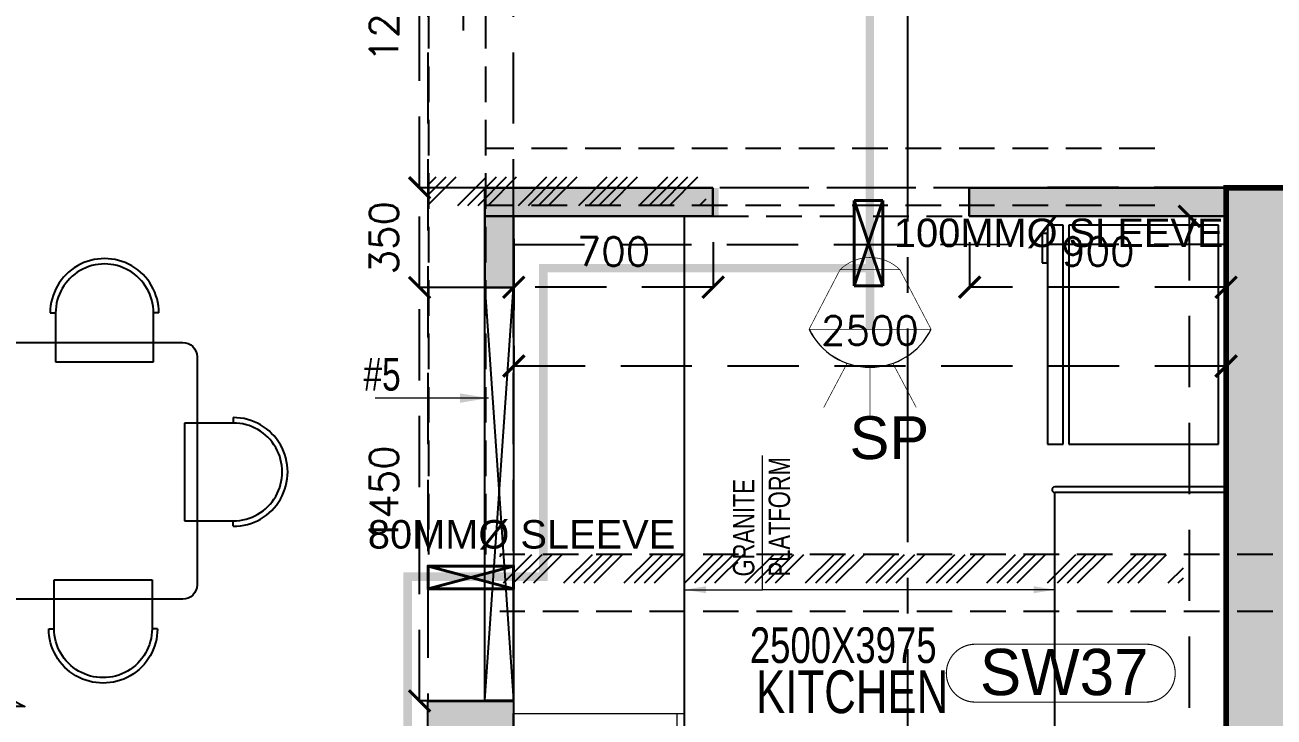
# Model space of a CAD drawing. Header units: millimetres. Extents: x 1135099 to 1230264, y -5736945 to -5695799.
# Drawn here: x 1192466 to 1196851, y -5717231 to -5714802 of the extents above; entities that cross this region are included whole.
import ezdxf

# ---------------------------------------------------------------- set-up
doc = ezdxf.new("R2010")
doc.units = ezdxf.units.MM
doc.header["$LTSCALE"] = 1000
doc.header["$MEASUREMENT"] = 0
for name, pattern in [('$0$( Hidden )', [0.375, 0.25, -0.125]), ('3BHK-A$0$AUDIT_D_120904163729-0', [0]), ('3BHK-A$0$HIDDEN', [0.375, 0.25, -0.125]), ('AUDIT_D_120904163729-0', [0]), ('T8(T9 IS SIMILAR) - DIMENSION & TEXTING$0$( Hidden )', [0.375, 0.25, -0.125]), ('T8(T9 IS SIMILAR) - DIMENSION & TEXTING$0$1', [0]), ('T8(T9 IS SIMILAR) - DIMENSION & TEXTING$0$CENTER2', [1.125, 0.75, -0.125, 0.125, -0.125]), ('T8(T9 IS SIMILAR) - DIMENSION & TEXTING$0$HIDDEN', [0.375, 0.25, -0.125]), ('T8(T9 IS SIMILAR) - DIMENSION & TEXTING$1$AUDIT_D_120904163729-0', [0]), ('T8(T9 IS SIMILAR)$0$$0$HIDDEN', [0.375, 0.25, -0.125]), ('T8_REFUGE COLUMNS$0$CENTER2', [1.125, 0.75, -0.125, 0.125, -0.125])]:
    doc.linetypes.add(name, pattern=pattern)
doc.layers.get('0').update_dxf_attribs({"linetype": 'AUDIT_D_120904163729-0'})
for name, color, linetype in [('$0$a-beam 2', 50, 'Continuous'), ('3BHK-A$0$$0$a-KIT FIX', 251, 'Continuous'), ('3BHK-A$0$a-furniture', 8, 'Continuous'), ('3BHK-A$0$A-HATCH -160', 251, '3BHK-A$0$AUDIT_D_120904163729-0'), ('3BHK-A$0$A-INDOOR UNIT', 30, 'Continuous'), ('3BHK-A$0$A_win no.', 170, 'Continuous'), ('3BHK-A$0$CUT-OUT', 49, 'Continuous'), ('T8(T9 IS SIMILAR) - DIMENSION & TEXTING$0$A-DIMENSIONS', 2, 'T8(T9 IS SIMILAR) - DIMENSION & TEXTING$0$HIDDEN'), ('T8(T9 IS SIMILAR) - DIMENSION & TEXTING$0$A-FIRE FIGHTING', 7, 'T8(T9 IS SIMILAR) - DIMENSION & TEXTING$1$AUDIT_D_120904163729-0'), ('T8(T9 IS SIMILAR)$0$S-BEAM', 20, 'T8(T9 IS SIMILAR)$0$$0$HIDDEN'), ('T8_REFUGE COLUMNS$0$A-CENTERLINE', 193, 'T8_REFUGE COLUMNS$0$CENTER2'), ('T8_REFUGE COLUMNS$1$A-RCC COLS', 3, 'Continuous'), ('T8_TYPICAL COLUMNS$0$A-RCC COLS', 3, 'Continuous')]:
    doc.layers.add(name, color=color, linetype=linetype)
for name, color, linetype, lineweight in [('3BHK-A$0$$1$a-TOI-fixtures', 251, 'Continuous', 0), ('3BHK-A$0$$1$A-WALL- 160', 6, 'Continuous', 30), ('T8(T9 IS SIMILAR) - DIMENSION & TEXTING$0$U-IPD-WS-FIRE', 1, 'Continuous', 40), ('T8(T9 IS SIMILAR) - DIMENSION & TEXTING$0$U-IPD-WS-SP', 1, 'Continuous', 5), ('T8(T9 IS SIMILAR) - DIMENSION & TEXTING$0$U-IPD-WS-TEXT', 7, 'Continuous', 0), ('T8(T9 IS SIMILAR) - DIMENSION & TEXTING$1$a-Text', 4, 'Continuous', 0), ('T8(T9 IS SIMILAR) - DIMENSION & TEXTING$1$a-TEXT -R SIZE', 4, 'Continuous', 0), ('T8(T9 IS SIMILAR) - DIMENSION & TEXTING$1$R0-18-10-2014-T1-1st Podium Floor Plan$0$Text', 2, 'Continuous', 0), ('T8(T9 IS SIMILAR)$0$D&W', 8, 'Continuous', 25), ('T8_REFUGE COLUMNS$0$A-COLUMN NO size reduce', 81, 'Continuous', 25)]:
    doc.layers.add(name, color=color, linetype=linetype, lineweight=lineweight)
doc.layers.add('A-RERA CARPET AREA', color=30, linetype='Continuous', plot=False)
for name, color, linetype, lineweight, true_color in [('T8(T9 IS SIMILAR) - DIMENSION & TEXTING$0$U-IPD-SP-SLEV-100', 7, 'T8(T9 IS SIMILAR) - DIMENSION & TEXTING$0$CENTER2', 40, 0xdc3709), ('T8(T9 IS SIMILAR) - DIMENSION & TEXTING$0$U-IPD-SP-SLEV-80', 7, 'T8(T9 IS SIMILAR) - DIMENSION & TEXTING$0$1', 40, 0x10d54b), ('T8_REFUGE COLUMNS$1$COL-HATCH', 7, 'Continuous', 25, 0xa3a3a3)]:
    doc.layers.add(name, color=color, linetype=linetype, lineweight=lineweight, true_color=true_color)
doc.styles.add('T8(T9 IS SIMILAR) - DIMENSION & TEXTING$0$arial', font='sanss___.ttf')
doc.styles.add('T8(T9 IS SIMILAR) - DIMENSION & TEXTING$0$Romans 1', font='romans.shx', dxfattribs={"height": 100})
doc.styles.add('T8(T9 IS SIMILAR) - DIMENSION & TEXTING$1$ARIAL ARROW', font='swisscl.ttf')
doc.styles.add('T8(T9 IS SIMILAR) - DIMENSION & TEXTING$1$Tahoma', font='tahoma.ttf')
doc.styles.add('T8_REFUGE COLUMNS$0$STANDARD', font='GOTHIC.TTF')
doc.dimstyles.new('T8(T9 IS SIMILAR) - DIMENSION & TEXTING$0$ALPINE S', dxfattribs={"dimscale": 0, "dimtxt": 100, "dimasz": 75, "dimexe": 0, "dimexo": 0, "dimgap": 75, "dimtad": 1, "dimdec": 0, "dimzin": 0, "dimdsep": 46, "dimtxsty": 'T8(T9 IS SIMILAR) - DIMENSION & TEXTING$0$Romans 1', "dimblk": 'T8(T9 IS SIMILAR) - DIMENSION & TEXTING$0$_ArchTick', "dimcen": 0.09, "dimclrd": 256, "dimclre": 256, "dimclrt": 7, "dimadec": 0, "dimazin": 0, "dimtfac": 1, "dimtdec": 0, "dimtofl": 0, "dimtmove": 1, "dimatfit": 0, "dimldrblk": 'T8(T9 IS SIMILAR) - DIMENSION & TEXTING$0$_Open90', "dimfxl": 1, "dimtolj": 1, "dimtzin": 0, "dimarcsym": 0})
doc.dimstyles.new('T8(T9 IS SIMILAR) - DIMENSION & TEXTING$1$SAMATA STD', dxfattribs={"dimtxt": 100, "dimasz": 50, "dimexe": 50, "dimexo": 50, "dimgap": 10, "dimtad": 0, "dimdec": 0, "dimrnd": 5, "dimzin": 0, "dimdsep": 46, "dimtxsty": 'T8(T9 IS SIMILAR) - DIMENSION & TEXTING$1$Tahoma', "dimblk": 'T8(T9 IS SIMILAR) - DIMENSION & TEXTING$1$_Origin2', "dimcen": -50, "dimdle": 50, "dimclrd": 7, "dimclre": 7, "dimclrt": 7, "dimadec": 0, "dimazin": 0, "dimtfac": 1, "dimtdec": 0, "dimtmove": 1, "dimatfit": 3, "dimfxl": 150, "dimtfill": 1, "dimtolj": 1, "dimtzin": 0, "dimlwd": -1, "dimlwe": -1, "dimarcsym": 0})

# ---------------------------------------------------------------- blocks, each defined once
blk = doc.blocks.new('$0$A$C76D3746F')
at = {"layer": '$0$a-beam 2', "color": 8, "linetype": '$0$( Hidden )', "ltscale": 0.5}
for p, q in [((-9249.8, -3049.7, -0.1), (-9249.8, -6074.8, -0.1)), ((-9049.8, -3049.7, -0.1), (-9049.8, -6074.8, -0.1)), ((-11599.7, -4649.7, -0.1), (-9249.8, -4649.7, -0.2)), ((-11599.7, -4849.7, -0.1), (-9249.8, -4849.7, -0.2)), ((-14076.2, -6074.8, -0.1), (-9299.9, -6074.8)), ((-14076.2, -6274.8, -0.1), (-9299.9, -6274.8))]:
    blk.add_line(p, q, dxfattribs=at)
blk = doc.blocks.new('T8(T9 IS SIMILAR) - DIMENSION & TEXTING$0$_ArchTick')
at = {"color": 0, "linetype": 'ByBlock', "const_width": 0.15}
blk.add_lwpolyline([(-0.5, -0.5), (0.5, 0.5)], dxfattribs=at)
blk = doc.blocks.new('*D396')
at = {"layer": 'T8(T9 IS SIMILAR) - DIMENSION & TEXTING$0$A-DIMENSIONS', "linetype": 'T8(T9 IS SIMILAR) - DIMENSION & TEXTING$0$HIDDEN', "lineweight": -2, "transparency": 16777216}
for p, q in [((1195782.1, -5715564.3), (1195782.1, -5715722.6)), ((1196682.3, -5715564.3), (1196682.3, -5715722.6))]:
    blk.add_line(p, q, dxfattribs=at)
at = {"layer": 'T8(T9 IS SIMILAR) - DIMENSION & TEXTING$0$A-DIMENSIONS', "lineweight": -2, "transparency": 16777216}
blk.add_line((1196682.3, -5715722.6), (1195782.1, -5715722.6), dxfattribs=at)
at = {"layer": 'T8(T9 IS SIMILAR) - DIMENSION & TEXTING$0$A-DIMENSIONS', "linetype": 'ByBlock', "lineweight": -2, "transparency": 16777216, "xscale": 75, "yscale": 75, "zscale": 75, "rotation": 180}
blk.add_blockref('T8(T9 IS SIMILAR) - DIMENSION & TEXTING$0$_ArchTick', (1195782.1, -5715722.6), dxfattribs=at)
at = {"layer": 'T8(T9 IS SIMILAR) - DIMENSION & TEXTING$0$A-DIMENSIONS', "linetype": 'ByBlock', "lineweight": -2, "transparency": 16777216, "xscale": 75, "yscale": 75, "zscale": 75}
blk.add_blockref('T8(T9 IS SIMILAR) - DIMENSION & TEXTING$0$_ArchTick', (1196682.3, -5715722.6), dxfattribs=at)
at = {"layer": 'T8(T9 IS SIMILAR) - DIMENSION & TEXTING$0$A-DIMENSIONS', "color": 7, "linetype": 'ByBlock', "transparency": 16777216, "insert": (1196232.2, -5715597.6), "char_height": 100, "attachment_point": 5, "style": 'T8(T9 IS SIMILAR) - DIMENSION & TEXTING$0$Romans 1'}
blk.add_mtext('\\A1;900', dxfattribs=at)
blk = doc.blocks.new('T8(T9 IS SIMILAR) - DIMENSION & TEXTING$0$_Open90')
at = {"color": 0, "linetype": 'ByBlock', "lineweight": -2}
for p, q in [((0, 0), (-1, 0)), ((-0.5, 0.5), (0, 0)), ((0, 0), (-0.5, -0.5))]:
    blk.add_line(p, q, dxfattribs=at)
blk = doc.blocks.new('*D397')
at = {"layer": 'T8(T9 IS SIMILAR) - DIMENSION & TEXTING$0$A-DIMENSIONS', "linetype": 'T8(T9 IS SIMILAR) - DIMENSION & TEXTING$0$HIDDEN', "lineweight": -2, "transparency": 16777216}
for p, q in [((1194182.2, -5715564.4), (1194182.2, -5715722.6)), ((1194882.1, -5715564.5), (1194882.1, -5715722.6))]:
    blk.add_line(p, q, dxfattribs=at)
at = {"layer": 'T8(T9 IS SIMILAR) - DIMENSION & TEXTING$0$A-DIMENSIONS', "lineweight": -2, "transparency": 16777216}
blk.add_line((1194882.1, -5715722.6), (1194182.2, -5715722.6), dxfattribs=at)
at = {"layer": 'T8(T9 IS SIMILAR) - DIMENSION & TEXTING$0$A-DIMENSIONS', "linetype": 'ByBlock', "lineweight": -2, "transparency": 16777216, "xscale": 75, "yscale": 75, "zscale": 75, "rotation": 180}
blk.add_blockref('T8(T9 IS SIMILAR) - DIMENSION & TEXTING$0$_ArchTick', (1194182.2, -5715722.6), dxfattribs=at)
at = {"layer": 'T8(T9 IS SIMILAR) - DIMENSION & TEXTING$0$A-DIMENSIONS', "linetype": 'ByBlock', "lineweight": -2, "transparency": 16777216, "xscale": 75, "yscale": 75, "zscale": 75}
blk.add_blockref('T8(T9 IS SIMILAR) - DIMENSION & TEXTING$0$_ArchTick', (1194882.1, -5715722.6), dxfattribs=at)
at = {"layer": 'T8(T9 IS SIMILAR) - DIMENSION & TEXTING$0$A-DIMENSIONS', "color": 7, "linetype": 'ByBlock', "transparency": 16777216, "insert": (1194532.1, -5715597.6), "char_height": 100, "attachment_point": 5, "style": 'T8(T9 IS SIMILAR) - DIMENSION & TEXTING$0$Romans 1'}
blk.add_mtext('\\A1;700', dxfattribs=at)
blk = doc.blocks.new('*D398')
at = {"layer": 'T8(T9 IS SIMILAR) - DIMENSION & TEXTING$0$A-DIMENSIONS', "linetype": 'T8(T9 IS SIMILAR) - DIMENSION & TEXTING$0$HIDDEN', "lineweight": -2, "transparency": 16777216}
for p, q in [((1196331.5, -5715473.9), (1196553.4, -5715473.9)), ((1196332.4, -5719448.6), (1196553.4, -5719448.6))]:
    blk.add_line(p, q, dxfattribs=at)
at = {"layer": 'T8(T9 IS SIMILAR) - DIMENSION & TEXTING$0$A-DIMENSIONS', "lineweight": -2, "transparency": 16777216}
blk.add_line((1196553.4, -5719448.6), (1196553.4, -5715473.9), dxfattribs=at)
at = {"layer": 'T8(T9 IS SIMILAR) - DIMENSION & TEXTING$0$A-DIMENSIONS', "linetype": 'ByBlock', "lineweight": -2, "transparency": 16777216, "xscale": 75, "yscale": 75, "zscale": 75}
for p, rotation in [((1196553.4, -5715473.9), 90), ((1196553.4, -5719448.6), 270)]:
    blk.add_blockref('T8(T9 IS SIMILAR) - DIMENSION & TEXTING$0$_ArchTick', p, dxfattribs=dict(at, rotation=rotation))
at = {"layer": 'T8(T9 IS SIMILAR) - DIMENSION & TEXTING$0$A-DIMENSIONS', "color": 7, "linetype": 'ByBlock', "transparency": 16777216, "insert": (1196428.4, -5717461.2), "char_height": 100, "attachment_point": 5, "rotation": 90, "style": 'T8(T9 IS SIMILAR) - DIMENSION & TEXTING$0$Romans 1'}
blk.add_mtext('\\A1;3975', dxfattribs=at)
blk = doc.blocks.new('*D365')
at = {"layer": 'T8(T9 IS SIMILAR) - DIMENSION & TEXTING$0$A-DIMENSIONS', "linetype": 'T8(T9 IS SIMILAR) - DIMENSION & TEXTING$0$HIDDEN', "lineweight": -2, "transparency": 16777216}
for p, q in [((1194182.2, -5715553), (1194182.2, -5715999.4)), ((1196682.3, -5715552.9), (1196682.3, -5715999.4))]:
    blk.add_line(p, q, dxfattribs=at)
at = {"layer": 'T8(T9 IS SIMILAR) - DIMENSION & TEXTING$0$A-DIMENSIONS', "lineweight": -2, "transparency": 16777216}
blk.add_line((1196682.3, -5715999.4), (1194182.2, -5715999.4), dxfattribs=at)
at = {"layer": 'T8(T9 IS SIMILAR) - DIMENSION & TEXTING$0$A-DIMENSIONS', "linetype": 'ByBlock', "lineweight": -2, "transparency": 16777216, "xscale": 75, "yscale": 75, "zscale": 75, "rotation": 180}
blk.add_blockref('T8(T9 IS SIMILAR) - DIMENSION & TEXTING$0$_ArchTick', (1194182.2, -5715999.4), dxfattribs=at)
at = {"layer": 'T8(T9 IS SIMILAR) - DIMENSION & TEXTING$0$A-DIMENSIONS', "linetype": 'ByBlock', "lineweight": -2, "transparency": 16777216, "xscale": 75, "yscale": 75, "zscale": 75}
blk.add_blockref('T8(T9 IS SIMILAR) - DIMENSION & TEXTING$0$_ArchTick', (1196682.3, -5715999.4), dxfattribs=at)
at = {"layer": 'T8(T9 IS SIMILAR) - DIMENSION & TEXTING$0$A-DIMENSIONS', "color": 7, "linetype": 'ByBlock', "transparency": 16777216, "insert": (1195432.2, -5715874.4), "char_height": 100, "attachment_point": 5, "style": 'T8(T9 IS SIMILAR) - DIMENSION & TEXTING$0$Romans 1'}
blk.add_mtext('\\A1;2500', dxfattribs=at)
blk = doc.blocks.new('T8(T9 IS SIMILAR) - DIMENSION & TEXTING$0$SIDE SPRINKLER')
at = {"layer": 'T8(T9 IS SIMILAR) - DIMENSION & TEXTING$0$U-IPD-WS-SP', "const_width": 3, "elevation": 0}
for points in [[(-6847.2, -87791.6), (-7102.7, -87925.5)], [(-6700.4, -87955.9), (-6510.2, -87854.9)], [(-6683.5, -88053.8), (-6456.1, -88053.8)], [(-6847.2, -88315.9), (-7102.7, -88183.1)], [(-6700.2, -88152.7), (-6509.9, -88253.3)]]:
    blk.add_lwpolyline(points, dxfattribs=at)
for points in [[(-6847.2, -87791.6, 0.000405), (-6846.7, -88316.2, 0.623274), (-6846.7, -87792.3, 0.617961)], [(-7102.7, -87925.2, 0.001274), (-7102.7, -88183.1, -0.409371), (-7102.7, -87925.2, -0.617961)]]:
    blk.add_lwpolyline(points, format="xyb", dxfattribs=at)
at = {"layer": 'T8(T9 IS SIMILAR) - DIMENSION & TEXTING$0$U-IPD-WS-SP'}
for centre, start, end in [((-6975.2, -88053.8), 296.0387, 63.9613), ((-6975.2, -88053.8), 0, 63.9613), ((-6975.2, -88054.2), 296.1316, 0.0929)]:
    blk.add_arc(centre, 291.8, start, end, dxfattribs=at)
blk = doc.blocks.new('T8(T9 IS SIMILAR) - DIMENSION & TEXTING$0$A$C7A147FD6')
at = {"layer": 'T8(T9 IS SIMILAR) - DIMENSION & TEXTING$0$U-IPD-SP-SLEV-100', "ltscale": 0.5, "elevation": -0.2}
blk.add_lwpolyline([(-11975, -44.3), (-11975, -344.3), (-12075, -344.3), (-12075, -44.3), (-11975, -44.3), (-12075, -344.3), (-11975, -344.3), (-12075, -44.3)], dxfattribs=at)
at = {"layer": 'T8(T9 IS SIMILAR) - DIMENSION & TEXTING$0$U-IPD-SP-SLEV-80', "elevation": -0.6}
blk.add_lwpolyline([(-13571, -1327.5), (-13271, -1327.5), (-13271, -1407.5), (-13571, -1407.5), (-13571, -1327.5), (-13271, -1407.5), (-13271, -1327.5), (-13571, -1407.5)], dxfattribs=at)
at = {"layer": 'T8(T9 IS SIMILAR) - DIMENSION & TEXTING$0$U-IPD-WS-FIRE', "linetype": 'T8(T9 IS SIMILAR) - DIMENSION & TEXTING$0$( Hidden )', "ltscale": 2, "const_width": 30}
for points, elevation in [([(-17826.3, 3709.8), (-17560.7, 3709.8), (-17560.7, -2129), (-13642.6, -2129), (-13642.6, -1588.7), (-13642.6, -1364.4), (-13166.5, -1364.4), (-13166.5, -281.8), (-12020.3, -281.8), (-12020.3, 1112.5), (-6794.4, 1112.5)], -1.3), ([(-12019.9, -287.2), (-12019.7, -496)], -0.2)]:
    blk.add_lwpolyline(points, dxfattribs=dict(at, elevation=elevation))
at = {"layer": 'T8(T9 IS SIMILAR) - DIMENSION & TEXTING$0$U-IPD-WS-FIRE', "xscale": 0.8162240268536692, "yscale": 0.8162240268536692, "zscale": 0.8162240268536692, "rotation": 269.9999999999999}
blk.add_blockref('T8(T9 IS SIMILAR) - DIMENSION & TEXTING$0$SIDE SPRINKLER', (59852, -6084.8, -0.2), dxfattribs=at)
at = {"layer": 'T8(T9 IS SIMILAR) - DIMENSION & TEXTING$0$U-IPD-WS-TEXT', "attachment_point": 1, "rotation": 359.9999, "style": 'T8(T9 IS SIMILAR) - DIMENSION & TEXTING$0$arial'}
for s, width, insert, char_height in [('100MM%%C SLEEVE', 1876.047, (-11935.9, -107.9, -1.2), 100), ('SP', 0.382, (-12091.6, -801.7, -0.6), 150), ('80MM%%C SLEEVE', 1876.047, (-13782.4, -1165.8, -1.7), 100)]:
    blk.add_mtext_dynamic_manual_height_columns(s, width=width, gutter_width=0.75, heights=[0], dxfattribs=dict(at, insert=insert, char_height=char_height))
blk = doc.blocks.new('*D284')
at = {"layer": 'T8(T9 IS SIMILAR) - DIMENSION & TEXTING$0$A-DIMENSIONS', "linetype": 'T8(T9 IS SIMILAR) - DIMENSION & TEXTING$0$HIDDEN', "lineweight": -2, "transparency": 16777216}
for p, q in [((1194082.3, -5715724), (1193851.5, -5715724)), ((1194082.3, -5717174.5), (1193851.5, -5717174.5))]:
    blk.add_line(p, q, dxfattribs=at)
at = {"layer": 'T8(T9 IS SIMILAR) - DIMENSION & TEXTING$0$A-DIMENSIONS', "lineweight": -2, "transparency": 16777216}
blk.add_line((1193851.5, -5717174.5), (1193851.5, -5715724), dxfattribs=at)
at = {"layer": 'T8(T9 IS SIMILAR) - DIMENSION & TEXTING$0$A-DIMENSIONS', "linetype": 'ByBlock', "lineweight": -2, "transparency": 16777216, "xscale": 75, "yscale": 75, "zscale": 75}
for p, rotation in [((1193851.5, -5715724), 90), ((1193851.5, -5717174.5), 270)]:
    blk.add_blockref('T8(T9 IS SIMILAR) - DIMENSION & TEXTING$0$_ArchTick', p, dxfattribs=dict(at, rotation=rotation))
at = {"layer": 'T8(T9 IS SIMILAR) - DIMENSION & TEXTING$0$A-DIMENSIONS', "color": 7, "linetype": 'ByBlock', "transparency": 16777216, "insert": (1193726.5, -5716449.2), "char_height": 100, "attachment_point": 5, "rotation": 90, "style": 'T8(T9 IS SIMILAR) - DIMENSION & TEXTING$0$Romans 1'}
blk.add_mtext('\\A1;1450', dxfattribs=at)
blk = doc.blocks.new('*D285')
at = {"layer": 'T8(T9 IS SIMILAR) - DIMENSION & TEXTING$0$A-DIMENSIONS', "linetype": 'T8(T9 IS SIMILAR) - DIMENSION & TEXTING$0$HIDDEN', "lineweight": -2, "transparency": 16777216}
for p, q in [((1194082.3, -5715374), (1193851.5, -5715374)), ((1194082.3, -5715724), (1193851.5, -5715724))]:
    blk.add_line(p, q, dxfattribs=at)
at = {"layer": 'T8(T9 IS SIMILAR) - DIMENSION & TEXTING$0$A-DIMENSIONS', "lineweight": -2, "transparency": 16777216}
blk.add_line((1193851.5, -5715724), (1193851.5, -5715374), dxfattribs=at)
at = {"layer": 'T8(T9 IS SIMILAR) - DIMENSION & TEXTING$0$A-DIMENSIONS', "linetype": 'ByBlock', "lineweight": -2, "transparency": 16777216, "xscale": 75, "yscale": 75, "zscale": 75}
for p, rotation in [((1193851.5, -5715374), 90), ((1193851.5, -5715724), 270)]:
    blk.add_blockref('T8(T9 IS SIMILAR) - DIMENSION & TEXTING$0$_ArchTick', p, dxfattribs=dict(at, rotation=rotation))
at = {"layer": 'T8(T9 IS SIMILAR) - DIMENSION & TEXTING$0$A-DIMENSIONS', "color": 7, "linetype": 'ByBlock', "transparency": 16777216, "insert": (1193726.5, -5715549), "char_height": 100, "attachment_point": 5, "rotation": 90, "style": 'T8(T9 IS SIMILAR) - DIMENSION & TEXTING$0$Romans 1'}
blk.add_mtext('\\A1;350', dxfattribs=at)
blk = doc.blocks.new('*D286')
at = {"layer": 'T8(T9 IS SIMILAR) - DIMENSION & TEXTING$0$A-DIMENSIONS', "linetype": 'T8(T9 IS SIMILAR) - DIMENSION & TEXTING$0$HIDDEN', "lineweight": -2, "transparency": 16777216}
for p, q in [((1194082.3, -5714149.9), (1193851.5, -5714149.9)), ((1194082.3, -5715374), (1193851.5, -5715374))]:
    blk.add_line(p, q, dxfattribs=at)
at = {"layer": 'T8(T9 IS SIMILAR) - DIMENSION & TEXTING$0$A-DIMENSIONS', "lineweight": -2, "transparency": 16777216}
blk.add_line((1193851.5, -5715374), (1193851.5, -5714149.9), dxfattribs=at)
at = {"layer": 'T8(T9 IS SIMILAR) - DIMENSION & TEXTING$0$A-DIMENSIONS', "linetype": 'ByBlock', "lineweight": -2, "transparency": 16777216, "xscale": 75, "yscale": 75, "zscale": 75}
for p, rotation in [((1193851.5, -5714149.9), 90), ((1193851.5, -5715374), 270)]:
    blk.add_blockref('T8(T9 IS SIMILAR) - DIMENSION & TEXTING$0$_ArchTick', p, dxfattribs=dict(at, rotation=rotation))
at = {"layer": 'T8(T9 IS SIMILAR) - DIMENSION & TEXTING$0$A-DIMENSIONS', "color": 7, "linetype": 'ByBlock', "transparency": 16777216, "insert": (1193726.5, -5714761.9), "char_height": 100, "attachment_point": 5, "rotation": 90, "style": 'T8(T9 IS SIMILAR) - DIMENSION & TEXTING$0$Romans 1'}
blk.add_mtext('\\A1;1224', dxfattribs=at)
blk = doc.blocks.new('T8(T9 IS SIMILAR) - DIMENSION & TEXTING$1$_Origin2')
at = {"color": 0, "linetype": 'ByBlock', "lineweight": -2}
blk.add_line((-0.5, 0), (-1, 0), dxfattribs=at)
for radius in [0.5, 0.25]:
    blk.add_circle((0, 0), radius, dxfattribs=at)
blk = doc.blocks.new('T8_REFUGE COLUMNS')
at = {"layer": 'T8_REFUGE COLUMNS$1$COL-HATCH', "linetype": 'ByBlock'}
h = blk.add_hatch(color=256, dxfattribs=at)
h.dxf.hatch_style = 1
h.paths.add_polyline_path([(1196682.1, -5715374.9), (1196932.1, -5715374.9), (1196932.1, -5719609.9), (1196682.1, -5719609.9)])
h = blk.add_hatch(color=256, dxfattribs=at)
h.dxf.hatch_style = 1
h.paths.add_polyline_path([(1194182.1, -5719609.9), (1193882.1, -5719609.9), (1193882.1, -5717174.9), (1194182.1, -5717174.9)])
at = {"layer": 'T8_REFUGE COLUMNS$0$A-CENTERLINE'}
for p, q in [((1195567.1, -5727867.6), (1195567.1, -5698299.6)), ((1194007.1, -5714822.3), (1194007.1, -5698573.6))]:
    blk.add_line(p, q, dxfattribs=at)
at = {"layer": 'T8_REFUGE COLUMNS$0$A-COLUMN NO size reduce', "linetype": 'ByBlock', "const_width": 3.9}
blk.add_lwpolyline([(1195803.4, -5717178.8, -1), (1195803.4, -5716975.6), (1196403.6, -5716975.6, -1), (1196403.6, -5717178.8)], format="xyb", close=True, dxfattribs=at)
at = {"layer": 'T8_REFUGE COLUMNS$1$A-RCC COLS', "linetype": 'ByBlock'}
for points in [[(1196682.1, -5715374.9), (1196932.1, -5715374.9), (1196932.1, -5719609.9), (1196682.1, -5719609.9)], [(1194182.1, -5719609.9), (1193882.1, -5719609.9), (1193882.1, -5717174.9), (1194182.1, -5717174.9)]]:
    blk.add_lwpolyline(points, close=True, dxfattribs=at)
at = {"layer": 'T8_REFUGE COLUMNS$0$A-COLUMN NO size reduce', "linetype": 'ByBlock', "insert": (1195819.6, -5716991.9), "char_height": 162.5, "attachment_point": 1, "style": 'T8_REFUGE COLUMNS$0$STANDARD'}
blk.add_mtext_dynamic_manual_height_columns('SW37', width=444.685, gutter_width=500, heights=[0], dxfattribs=at)
blk = doc.blocks.new('T8_TYPICAL COLUMNS')
at = {"layer": 'T8_TYPICAL COLUMNS$0$A-RCC COLS', "linetype": 'ByBlock'}
blk.add_blockref('T8_REFUGE COLUMNS', (0, 0), dxfattribs=at)
blk = doc.blocks.new('3BHK-A$0$$0$RANGE-flat-1')
at = {"layer": '3BHK-A$0$$1$a-TOI-fixtures'}
for p, q in [((-575, -600), (-575, 0)), ((-600, -100), (-625, -100)), ((-625, -100), (-625, -175)), ((-450, -150), (-502.8, -97.2)), ((-400, -150), (-347.2, -97.2)), ((-175, -150), (-227.8, -97.2)), ((-125, -150), (-72.2, -97.2)), ((-625, -175), (-600, -175)), ((-450, -200), (-502.8, -252.8)), ((-400, -200), (-347.2, -252.8)), ((-175, -200), (-227.8, -252.8)), ((-125, -200), (-72.2, -252.8)), ((-450, -400), (-502.8, -347.2)), ((-400, -400), (-347.2, -347.2)), ((-175, -400), (-227.8, -347.2)), ((-125, -400), (-72.2, -347.2)), ((-625, -425), (-600, -425)), ((-625, -500), (-625, -425)), ((-450, -450), (-502.8, -502.8)), ((-400, -450), (-347.2, -502.8)), ((-175, -450), (-227.8, -502.8)), ((-125, -450), (-72.2, -502.8)), ((-600, -500), (-625, -500))]:
    blk.add_line(p, q, dxfattribs=at)
blk.add_lwpolyline([(-600, -600), (0, -600), (0, 0), (-600, 0)], close=True, dxfattribs=at)
for centre, radius in [((-425, -175), 90), ((-150, -175), 90), ((-425, -175), 55), ((-150, -175), 55), ((-425, -425), 90), ((-150, -425), 90), ((-425, -425), 55), ((-150, -425), 55)]:
    blk.add_circle(centre, radius, dxfattribs=at)
blk = doc.blocks.new('3BHK-A$0$A$C50024E40')
for p, q in [((0, 0), (0, -225)), ((450, 0), (0, 0)), ((450, -225), (450, 0)), ((-25, -225), (0, -225)), ((475, -225), (450, -225))]:
    blk.add_line(p, q)
for major_axis in [(-176.8, 176.8), (-159.1, 159.1)]:
    blk.add_ellipse((225, -225), major_axis=major_axis, ratio=1, start_param=0.785398, end_param=3.926991)
blk = doc.blocks.new('3BHK-A$0$1.5tr')
at = {"layer": '3BHK-A$0$A-INDOOR UNIT'}
h = blk.add_hatch(dxfattribs=at)
h.set_pattern_fill('ANSI31', color=3, scale=100, style=0)
h.paths.add_polyline_path([(222.8, 485), (251, 485), (251, -485), (222.8, -485)])
for points in [[(300, 450), (300, -450, -0.414214), (250, -500), (0, -500), (0, 500), (250, 500, -0.414214)], [(285, 450), (285, -450, -0.414214), (250, -485), (15, -485), (15, 485), (250, 485, -0.414214)]]:
    blk.add_lwpolyline(points, format="xyb", close=True, dxfattribs=at)
at = {"layer": '3BHK-A$0$A-INDOOR UNIT', "color": 3}
blk.add_lwpolyline([(222.8, 485), (251, 485), (251, -485), (222.8, -485)], close=True, dxfattribs=at)
at = {"layer": '3BHK-A$0$A-INDOOR UNIT', "color": 0, "ltscale": 300}
for points in [[(350.5, 273.3), (379.7, 273.3), (379.7, 214.8), (428.5, 312.3), (379.7, 409.8), (379.7, 351.3), (350.5, 351.3)], [(350.5, -39), (429.7, -39), (429.7, -97.5), (478.5, 0), (429.7, 97.5), (429.7, 39), (350.5, 39)], [(350.5, -358.3), (379.7, -358.3), (379.7, -416.8), (428.5, -319.3), (379.7, -221.8), (379.7, -280.3), (350.5, -280.3)]]:
    blk.add_lwpolyline(points, close=True, dxfattribs=at)
blk = doc.blocks.new('3BHK-A')
at = {"layer": '3BHK-A$0$A-HATCH -160', "linetype": 'ByBlock'}
h = blk.add_hatch(dxfattribs=at)
h.set_pattern_fill('ZIGZAG', color=256, scale=250)
h.set_pattern_definition([(9e-15, (1e-08, 0), (31.25, 31.25), [31.25, -31.25]), (90, (31.25, 0), (-31.25, 31.25), [31.25, -31.25])])
h.paths.add_polyline_path([(1185182.8, -5714749.5), (1186532.7, -5714749.5), (1186532.7, -5714149.5), (1186632.7, -5714149.5), (1186632.7, -5714749.5), (1188712.7, -5714749.5), (1188712.7, -5714049.5), (1189032.5, -5714049.5), (1189032.5, -5714149.5), (1188812.7, -5714149.5), (1188812.7, -5715449.5), (1189032.5, -5715449.5), (1189032.5, -5715549.5), (1188712.7, -5715549.5), (1188712.7, -5714849.5), (1186632.7, -5714849.5), (1186632.7, -5715664.5), (1186532.7, -5715664.5), (1186532.7, -5714849.5), (1185182.8, -5714849.5)])
h.paths.add_polyline_path([(1185182.8, -5713249.5), (1185782.7, -5713249.5), (1185782.7, -5713149.5), (1185182.8, -5713149.5)])
h.paths.add_polyline_path([(1186532.7, -5710699.5), (1186632.7, -5710699.5), (1186632.7, -5713249.5), (1186532.7, -5713249.5)])
h.paths.add_polyline_path([(1186532.7, -5717399.5), (1186632.7, -5717399.5), (1186632.7, -5716414.5), (1186532.7, -5716414.5)])
h.paths.add_polyline_path([(1194902.2, -5715375), (1194082.3, -5715375), (1194082.3, -5715475), (1194902.2, -5715475)])
h.paths.add_polyline_path([(1195782.2, -5715375), (1196682.2, -5715375), (1196682.2, -5715475), (1195782.2, -5715475)])
h.paths.add_polyline_path([(1194132.5, -5714149.9), (1196532.4, -5714149.9), (1196532.4, -5714049.9), (1194132.5, -5714049.9)])
h.paths.add_polyline_path([(1197432.4, -5711800.2), (1197532.4, -5711800.2), (1197532.4, -5714149.9), (1197432.4, -5714149.9)])
h.paths.add_polyline_path([(1198282.4, -5714149.9), (1198958.7, -5714149.9), (1198958.7, -5714049.9), (1198282.4, -5714049.9)])
h.paths.add_polyline_path([(1196871.9, -5720208.6), (1196082.2, -5720209.7), (1196082.3, -5720109.7), (1196082.2, -5720109.7), (1196182.2, -5720109.7), (1196871.9, -5720108.6)])
h.paths.add_polyline_path([(1193397.2, -5709939.9), (1193882.3, -5709939.6), (1193882.3, -5710040.1), (1193397.3, -5710040.1)])
h.paths.add_polyline_path([(1186632.7, -5708554.7), (1187192.3, -5708554.8), (1187192.3, -5708654.7), (1186632.7, -5708654.7)])
h.paths.add_polyline_path([(1194182.3, -5715724), (1194082.3, -5715724), (1194082.3, -5715474), (1194182.3, -5715474)])
at = {"layer": '3BHK-A$0$$0$a-KIT FIX', "color": 1}
for p, q in [((1194782.3, -5719448.6, 0), (1194782.3, -5715474, 0)), ((1196682.3, -5716423.9, 0), (1196082.2, -5716423.9, 0)), ((1196082.3, -5718598.7, 0), (1196082.2, -5716442.9, 0)), ((1196682.3, -5716442.9, 0), (1196082.2, -5716442.9, 0))]:
    blk.add_line(p, q, dxfattribs=at)
at = {"layer": '3BHK-A$0$$0$a-KIT FIX'}
for p, q in [((1196057.4, -5715534.1, 0), (1196037.7, -5715534.1, 0)), ((1196037.7, -5715534.1, 0), (1196037.7, -5715637.5, 0)), ((1196057.4, -5715505.4, 0), (1196057.4, -5716273.9, 0)), ((1196112.4, -5715505.4, 0), (1196057.4, -5715505.4, 0)), ((1196057.4, -5715637.5, 0), (1196057.4, -5715534.1, 0)), ((1196112.4, -5716273.9, 0), (1196112.4, -5715505.4, 0)), ((1196656.8, -5715505.4, 0), (1196132.3, -5715505.4, 0)), ((1196132.3, -5715505.4, 0), (1196132.3, -5716273.9, 0)), ((1196656.8, -5716273.9, 0), (1196656.8, -5715505.4, 0)), ((1196037.7, -5715637.5, 0), (1196057.4, -5715637.5, 0)), ((1196057.4, -5716273.9, 0), (1196112.4, -5716273.9, 0)), ((1196132.3, -5716273.9, 0), (1196656.8, -5716273.9, 0))]:
    blk.add_line(p, q, dxfattribs=at)
at = {"layer": '3BHK-A$0$$0$a-KIT FIX', "color": 1}
blk.add_arc((1196082.2, -5716433.4, 0), 9.5, 90, 270, dxfattribs=at)
at = {"layer": '3BHK-A$0$$1$A-WALL- 160', "linetype": 'ByBlock'}
for p, q in [((1194882.2, -5715374, 0), (1194082.3, -5715374, 0)), ((1194082.3, -5715474, 0), (1194082.3, -5715374, 0)), ((1194882.2, -5715474, 0), (1194882.2, -5715374, 0)), ((1195782.2, -5715474, 0), (1195782.2, -5715374, 0)), ((1195782.2, -5715374, 0), (1196682.2, -5715374, 0)), ((1194882.2, -5715474, 0), (1194082.3, -5715474, 0)), ((1195782.2, -5715474, 0), (1196682.2, -5715474, 0))]:
    blk.add_line(p, q, dxfattribs=at)
at = {"layer": '3BHK-A$0$$1$A-WALL- 160', "linetype": 'ByBlock', "elevation": 0}
blk.add_lwpolyline([(1194182.3, -5715724), (1194082.3, -5715724), (1194082.3, -5715474), (1194182.3, -5715474)], close=True, dxfattribs=at)
at = {"layer": '3BHK-A$0$a-furniture', "elevation": 0}
blk.add_lwpolyline([(1193021.7, -5716817.7), (1191310.7, -5716817.7, -0.414214), (1191260.7, -5716767.7), (1191260.7, -5715966.8, -0.414214), (1191310.7, -5715916.7), (1193021.7, -5715916.7, -0.414214), (1193071.7, -5715966.7), (1193071.7, -5716767.7, -0.414214)], format="xyb", close=True, dxfattribs=at)
at = {"layer": '3BHK-A$0$A_win no.', "linetype": 'ByBlock', "elevation": 0}
for points in [[(1194082.3, -5715724), (1194182.3, -5715724), (1194182.3, -5717173.5), (1194082.3, -5717173.5)], [(1194082.3, -5717173.5), (1194182.3, -5715724), (1194082.3, -5715724), (1194182.3, -5717173.5)]]:
    blk.add_lwpolyline(points, close=True, dxfattribs=at)
at = {"layer": '3BHK-A$0$CUT-OUT', "linetype": '3BHK-A$0$HIDDEN', "ltscale": 0.5, "elevation": 0}
blk.add_lwpolyline([(1195782.2, -5715474), (1195782.2, -5715374), (1194882.2, -5715374), (1194882.2, -5715474)], close=True, dxfattribs=at)
at = {"layer": '3BHK-A$0$$0$a-KIT FIX', "extrusion": (0, 0, -1), "zscale": -0.9999999999999998}
blk.add_blockref('3BHK-A$0$$0$RANGE-flat-1', (-1194181.9, -5717218.8, 0), dxfattribs=at)
at = {"layer": '3BHK-A$0$a-furniture', "zscale": 1000}
for p, xscale, yscale, rotation in [((1192918.8, -5715984.8, 0), 0.7630874951939101, 0.7630874951939101, 180.0015029646968), ((1193027.4, -5716542.8, 0), 0.7630874945639742, 0.7630874945639742, 90.0014895715883)]:
    blk.add_blockref('3BHK-A$0$A$C50024E40', p, dxfattribs=dict(at, xscale=xscale, yscale=yscale, rotation=rotation))
at = {"layer": '3BHK-A$0$a-furniture', "extrusion": (0, 0, -1), "xscale": 0.7630874951939101, "yscale": 0.7630874951939101, "zscale": -1000, "rotation": 359.9984970353032}
blk.add_blockref('3BHK-A$0$A$C50024E40', (-1192913.7, -5716749.6, 0), dxfattribs=at)
at = {"layer": '3BHK-A$0$A-INDOOR UNIT', "xscale": -1, "rotation": 270}
blk.add_blockref('3BHK-A$0$1.5tr', (1192057.7, -5717573.4, 0.1), dxfattribs=at)
blk = doc.blocks.new('T8(T9 IS SIMILAR)')
at = {"layer": 'T8(T9 IS SIMILAR)$0$S-BEAM'}
for p, q in [((1193881.8, -5714148.8, -0.2), (1193881.7, -5717173.5, -0.2)), ((1194181.8, -5714148.8, -0.2), (1194181.9, -5717173.7, -0.2)), ((1196681.8, -5715373.5, -0.2), (1194181.9, -5715373.7, -0.2)), ((1196681.8, -5715573.5, -0.2), (1194181.9, -5715573.7, -0.2))]:
    blk.add_line(p, q, dxfattribs=at)
at = {"layer": 'T8(T9 IS SIMILAR)$0$D&W', "linetype": 'ByBlock'}
for name in ['T8_TYPICAL COLUMNS', '3BHK-A']:
    blk.add_blockref(name, (0, 0), dxfattribs=at)
blk = doc.blocks.new('T8(T9 IS SIMILAR) - DIMENSION & TEXTING')
at = {"layer": 'T8(T9 IS SIMILAR) - DIMENSION & TEXTING$0$A-FIRE FIGHTING', "linetype": 'ByBlock'}
blk.add_blockref('T8(T9 IS SIMILAR) - DIMENSION & TEXTING$0$A$C7A147FD6', (1207452.3, -5715374), dxfattribs=at)
at = {"layer": 'T8(T9 IS SIMILAR) - DIMENSION & TEXTING$1$a-Text', "style": 'T8(T9 IS SIMILAR) - DIMENSION & TEXTING$1$ARIAL ARROW'}
blk.add_text('KITCHEN', height=150, dxfattribs=at).set_placement((1195032.6, -5717217.3))
at = {"layer": 'T8(T9 IS SIMILAR) - DIMENSION & TEXTING$1$a-TEXT -R SIZE', "color": 2, "style": 'T8(T9 IS SIMILAR) - DIMENSION & TEXTING$1$ARIAL ARROW'}
blk.add_text('2500X3975', height=125, dxfattribs=at).set_placement((1195010.7, -5717041.3))
at = {"layer": 'T8(T9 IS SIMILAR) - DIMENSION & TEXTING$1$R0-18-10-2014-T1-1st Podium Floor Plan$0$Text', "insert": (1193654.3, -5715970.7, -0.4), "char_height": 114.75, "width": 683.818, "attachment_point": 1, "style": 'T8(T9 IS SIMILAR) - DIMENSION & TEXTING$1$ARIAL ARROW'}
blk.add_mtext('#5 ', dxfattribs=at)
at = {"layer": 'T8(T9 IS SIMILAR) - DIMENSION & TEXTING$1$R0-18-10-2014-T1-1st Podium Floor Plan$0$Text', "insert": (1195152.7, -5716737.6, 0.6), "char_height": 75, "width": 587.053, "attachment_point": 7, "rotation": 90, "style": 'T8(T9 IS SIMILAR) - DIMENSION & TEXTING$1$ARIAL ARROW'}
blk.add_mtext('GRANITE PLATFORM', dxfattribs=at)
at = {"layer": 'T8(T9 IS SIMILAR) - DIMENSION & TEXTING$0$A-DIMENSIONS', "linetype": 'ByBlock'}
for base, p1, p2, angle, picture, middle in [((1193851.5, -5714149.9), (1194082.3, -5715374), (1194082.3, -5714149.9), 90, '*D286', (1193726.5, -5714761.9)), ((1196553.4, -5715473.9), (1196332.4, -5719448.6), (1196331.5, -5715473.9), 270, '*D398', (1196428.4, -5717461.2)), ((1194182.2, -5715722.6), (1194882.1, -5715564.5, 0.5), (1194182.2, -5715564.4, 0.5), 180, '*D397', (1194532.1, -5715597.6)), ((1195782.1, -5715722.6), (1196682.3, -5715564.3, 0.6), (1195782.1, -5715564.3, 0.5), 180, '*D396', (1196232.2, -5715597.6)), ((1194182.2, -5715999.4), (1196682.3, -5715552.9), (1194182.2, -5715553), 180, '*D365', (1195432.2, -5715874.4)), ((1193851.4546, -5715723.976), (1194082.2606, -5717174.4643, -0.0243), (1194082.2606, -5715723.976, -0.0243), 90, '*D284', (1193726.4546, -5716449.2201))]:
    dim = blk.add_linear_dim(base=base, p1=p1, p2=p2, angle=angle, dimstyle='T8(T9 IS SIMILAR) - DIMENSION & TEXTING$0$ALPINE S', override={"dimscale": 1, "dimfxl": 5, "dimarcsym": 1}, dxfattribs=at)
    dim.commit()
    dim.dimension.update_dxf_attribs({"geometry": picture, "text_midpoint": middle})
dim = blk.add_linear_dim(base=(1193851.5, -5715374), p1=(1194082.3, -5715724), p2=(1194082.3, -5715374, 0), angle=90, dimstyle='T8(T9 IS SIMILAR) - DIMENSION & TEXTING$0$ALPINE S', override={"dimscale": 1, "dimfxl": 5, "dimarcsym": 1}, dxfattribs=at)
dim.commit()
dim.dimension.update_dxf_attribs({"geometry": '*D285', "text_midpoint": (1193851.5, -5715549), "dimtype": 128})
at = {"layer": 'T8(T9 IS SIMILAR) - DIMENSION & TEXTING$1$R0-18-10-2014-T1-1st Podium Floor Plan$0$Text'}
for points, override in [([(1194093.7, -5716111.8, -0.4), (1193769, -5716111.8, -0.4), (1193695.8, -5716111.8, -0.4)], {"dimasz": 100, "dimclrd": 2, "dimfxlon": 1, "dimarcsym": 1}), ([(1194782.3, -5716784.3, 0), (1195055.3, -5716784.3, 0), (1195055.2, -5716330, 0)], {"dimasz": 75, "dimclrd": 2, "dimfxlon": 1, "dimarcsym": 1}), ([(1196082.2, -5716784.3, 0), (1195055.3, -5716784.3, 0), (1195055.3, -5716313.2, 0)], {"dimasz": 75, "dimclrd": 2, "dimfxlon": 1, "dimarcsym": 1})]:
    blk.add_leader(points, dimstyle='T8(T9 IS SIMILAR) - DIMENSION & TEXTING$1$SAMATA STD', override=override, dxfattribs=at)

msp = doc.modelspace()

# ---------------------------------------------------------------- hatches: boundary and pattern name
at = {"layer": '$0$a-beam 2', "linetype": '$0$( Hidden )', "ltscale": 0.5}
h = msp.add_hatch(dxfattribs=at)
h.set_pattern_fill('ANSI34', color=8, scale=200)
h.set_pattern_definition([(45, (2639.41, -1035.8), (-106.066017, 106.066017), []), (45, (2674.77, -1035.8), (-106.066017, 106.066017), []), (45, (2710.12, -1035.8), (-106.066017, 106.066017), []), (45, (2745.48, -1035.8), (-106.066017, 106.066017), [])])
h.paths.add_polyline_path([(1198282.6, -5716760.5), (1198958.9, -5716760.5), (1198958.9, -5716660.5), (1198282.6, -5716660.5)])
h.paths.add_polyline_path([(1196532.6, -5716760.5), (1194132.6, -5716760.5), (1194132.6, -5716660.5), (1196532.6, -5716660.5)])
h.paths.add_polyline_path([(1194857.5, -5715335.4), (1194857.5, -5715435.4), (1193882.5, -5715435.4), (1193882.5, -5715335.5)])
h.paths.add_polyline_path([(1185782.7, -5714535.5), (1185182.8, -5714535.5), (1185182.8, -5714435.5), (1185782.7, -5714435.5)])
h.paths.add_polyline_path([(1186532.7, -5711985.5), (1186632.7, -5711985.5), (1186632.7, -5714535.5), (1186532.7, -5714535.5)])
h.paths.add_polyline_path([(1189032.8, -5715435.5), (1189032.8, -5715335.5), (1188712.7, -5715335.5), (1188712.7, -5716035.5), (1186632.7, -5716035.5), (1186632.7, -5715335.5), (1186532.7, -5715335.5), (1186532.7, -5716035.5), (1185182.8, -5716035.5), (1185182.8, -5716135.5), (1186532.7, -5716135.5), (1186532.7, -5716835.5), (1186632.7, -5716835.5), (1186632.7, -5716135.5), (1188712.7, -5716135.5), (1188712.7, -5716835.5), (1189032.8, -5716835.5), (1189032.8, -5716735.5), (1188812.7, -5716735.5), (1188812.7, -5715435.5)])
h.paths.add_polyline_path([(1186532.7, -5717585.5), (1186632.7, -5717585.5), (1186632.7, -5718685.5), (1186532.7, -5718685.5)])
h.paths.add_polyline_path([(1186632.7, -5710585.6), (1186632.7, -5710685.7), (1186632.7, -5710685.7), (1186632.7, -5710585.6)])

# ---------------------------------------------------------------- linework, layer by layer
at = {"layer": 'A-RERA CARPET AREA', "const_width": 20, "elevation": 0.6}
msp.add_lwpolyline([(1185182.8, -5710698.3), (1185182.8, -5717398.5), (1186632.8, -5717398.6), (1186632.7, -5719523.5), (1189932.7, -5719523.5), (1189932.7, -5717573.5), (1194182.6, -5717573.5), (1194182.6, -5718598.6), (1196682.3, -5718598.9), (1196682.2, -5715374), (1199207.4, -5715374), (1199207.4, -5714273.5)], dxfattribs=at)

# ---------------------------------------------------------------- block references
at = {"layer": '$0$a-beam 2', "linetype": 'ByBlock', "xscale": -1}
msp.add_blockref('$0$A$C76D3746F', (1184832.7, -5710585.7, 0.1), dxfattribs=at)

# ---------------------------------------------------------------- next in the draw order: block references
at = {"linetype": 'ByBlock'}
msp.add_blockref('T8(T9 IS SIMILAR)', (-1.4, 0.2, -0.6), dxfattribs=at)

# ---------------------------------------------------------------- next in the draw order: block references
msp.add_blockref('T8(T9 IS SIMILAR) - DIMENSION & TEXTING', (0, 0), dxfattribs=at)

doc.saveas('drawing.dxf')
